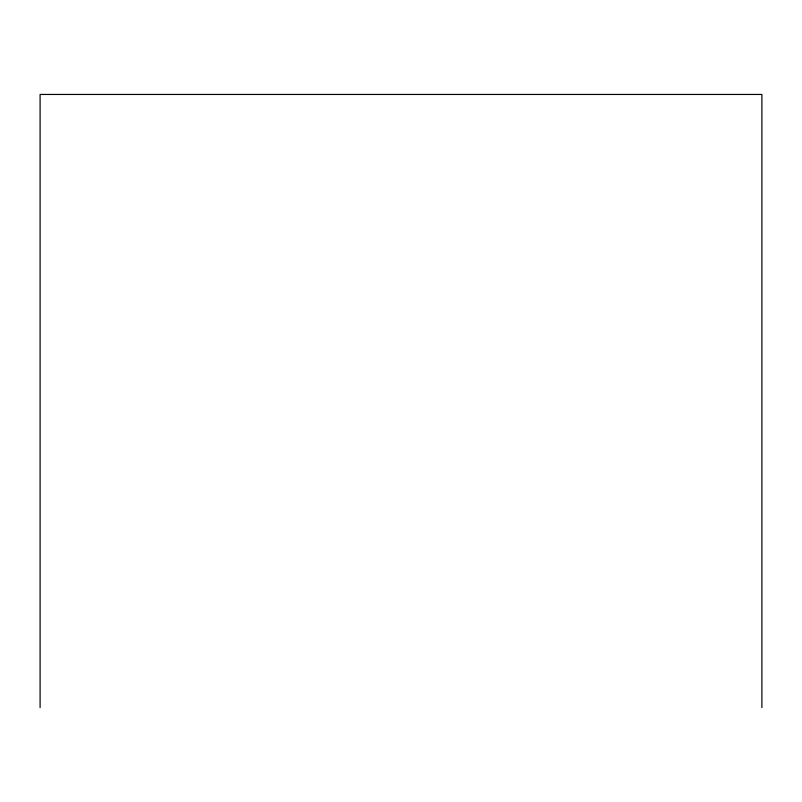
<?xml version="1.0" encoding="UTF-8"?>
<svg xmlns="http://www.w3.org/2000/svg" width="802" height="802" viewBox="0 0 802 802"><rect width="100%" height="100%" fill="white"/><g stroke="black" fill="none" stroke-linecap="round" stroke-linejoin="round"><path stroke-width="1.2" d="M761.9 707.554L761.9 94.446L40.1 94.446L40.1 707.554"/></g></svg>
